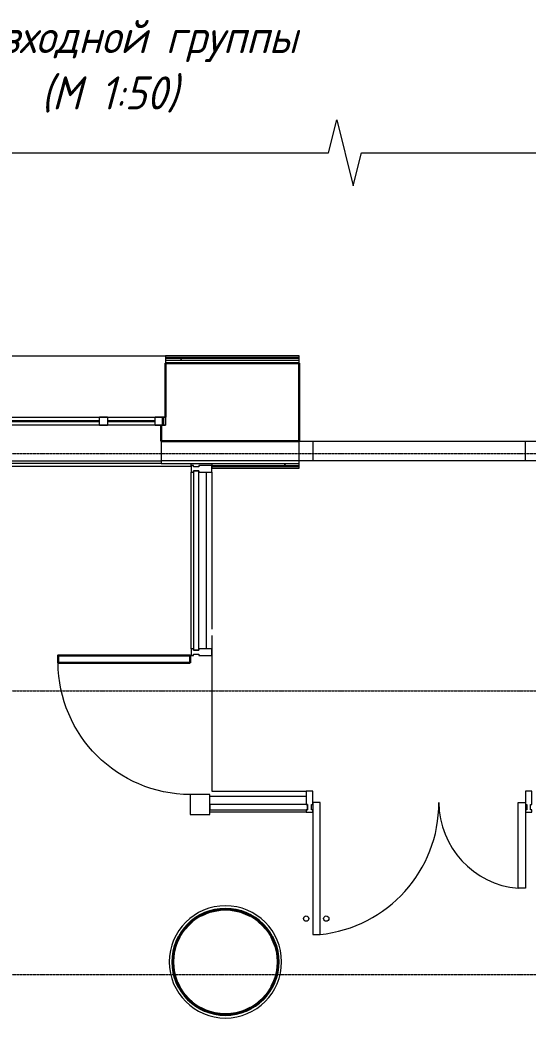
# Model space of a CAD drawing. Header units: millimetres. Extents: x 504091 to 2165846, y 135022 to 442887.
# Drawn here: x 1040533 to 1044380, y 255880 to 263445 of the extents above; entities that cross this region are included whole.
import ezdxf

# ---------------------------------------------------------------- set-up
doc = ezdxf.new("R2010")
doc.units = ezdxf.units.MM
doc.linetypes.add('ADSK_Линия сетки', pattern=[25, 20, -2.5, 0, -2.5])
doc.linetypes.add('осеваяX2', pattern=[4, 2.5, -0.5, 0.5, -0.5])
for name, color, linetype, lineweight in [('+АР_Вспомогательная', 7, 'Continuous', 9), ('_ Окна', 7, 'Continuous', 30), ('Аннотация', 7, 'Continuous', 9), ('Витраж', 7, 'Continuous', 9), ('Двери', 7, 'Continuous', 20), ('Колонны', 7, 'Continuous', 18), ('Окна', 7, 'Continuous', 18), ('Оси', 165, 'осеваяX2', 13), ('Панели витража', 7, 'Continuous', 9), ('Перекрытие', 7, 'Continuous', 18), ('Стены внутренние', 7, 'Continuous', 18), ('Стены наружные', 7, 'Continuous', 18), ('Стены несущие', 7, 'Continuous', 30), ('Стены отделка', 7, 'Continuous', 30), ('Стены штриховка', 7, 'Continuous', 18)]:
    doc.layers.add(name, color=color, linetype=linetype, lineweight=lineweight)
doc.layers.add('ВСПОМОГАТЕЛЬНЫЙ', color=52, linetype='Continuous', lineweight=5, plot=False)
doc.layers.add('Линии', color=7, linetype='Continuous', lineweight=9, true_color=0x00a600)
doc.styles.add('GOST 2.304_new', font='isocpeur.ttf', dxfattribs={"width": 0.9, "oblique": 15})
pattern_1 = [(0, (1020494.34, 258365.19), (406.4, 101.6), [33.528, -271.272, 33.528, -271.272, -1625.6]), (0, (1020494.34, 258365.19), (406.4, 101.6), [-609.6, 33.528, -576.072, 33.528, -271.272, -711.2]), (0, (1020494.34, 258365.19), (406.4, 101.6), [-1524, 33.528, -169.672, 33.528, -474.472]), (120, (1020646.74, 258415.99), (-291.18818, 301.15272), [33.528, -271.272, 33.528, -271.272, -1625.6]), (120, (1020646.74, 258415.99), (-291.18818, 301.15272), [-609.6, 33.528, -576.072, 33.528, -271.272, -711.2]), (120, (1020646.74, 258415.99), (-291.18818, 301.15272), [-1524, 33.528, -169.672, 33.528, -474.472]), (240, (1020697.54, 258619.19), (-115.21182, -402.75272), [33.528, -271.272, 33.528, -271.272, -1625.6]), (240, (1020697.54, 258619.19), (-115.21182, -402.75272), [-609.6, 33.528, -576.072, 33.528, -271.272, -711.2]), (240, (1020697.54, 258619.19), (-115.21182, -402.75272), [-1524, 33.528, -169.672, 33.528, -474.472])]

# ---------------------------------------------------------------- blocks, each defined once
blk = doc.blocks.new('Прямоугольный импост - Импост структурный с накладкой - 160мм-6453484-План 1-го этажа')
at = {"layer": 'Витраж', "lineweight": 18}
for p, q in [((0, 17), (-50, 17)), ((-50, 17), (-50, 0)), ((-50, 0), (-40, 0)), ((-40, 0), (-40, -40)), ((-10, -40), (-10, 0)), ((-10, 0), (0, 0)), ((0, 0), (0, 17)), ((-40, -40), (-50, -40)), ((-50, -40), (-50, -140)), ((0, -40), (-10, -40)), ((0, -140), (0, -40)), ((-50, -140), (0, -140))]:
    blk.add_line(p, q, dxfattribs=at)
blk = doc.blocks.new('Прямоугольный импост - Импост структурный с накладкой - 160мм-6453342-План 1-го этажа')
at = {"layer": 'Витраж', "lineweight": 18}
for p, q in [((-25, 0), (-25, 17)), ((-25, 17), (25, 17)), ((-15, 0), (-25, 0)), ((-15, -40), (-15, 0)), ((25, 0), (15, 0)), ((15, 0), (15, -40)), ((25, 17), (25, 0)), ((-25, -140), (-25, -40)), ((-25, -40), (-15, -40)), ((15, -40), (25, -40)), ((25, -40), (25, -140)), ((25, -140), (-25, -140))]:
    blk.add_line(p, q, dxfattribs=at)
blk = doc.blocks.new('Квадратный угловой импост - 150х150 мм-6453485-План 1-го этажа')
at = {"layer": 'Витраж', "lineweight": 18}
for p, q in [((-25, 25), (125, 25)), ((-25, -125), (-25, 25)), ((125, 25), (125, -125)), ((125, -125), (-25, -125))]:
    blk.add_line(p, q, dxfattribs=at)
blk = doc.blocks.new('окно трехпол с фрамугой - 1675-2150_h___нов_ ок16-2116637-План 1-го этажа')
at = {"layer": '_ Окна', "lineweight": 18}
for p, q in [((-857.5, 115), (-857.5, 175)), ((-857.5, 175), (-777.5, 175)), ((-777.5, 175), (-777.5, 115)), ((-417.5, 115), (-417.5, 175)), ((-417.5, 175), (-357.5, 175)), ((-357.5, 175), (-357.5, 115)), ((357.5, 115), (357.5, 175)), ((357.5, 175), (417.5, 175)), ((417.5, 175), (417.5, 115)), ((777.5, 175), (777.5, 115)), ((857.5, 175), (777.5, 175)), ((857.5, 115), (857.5, 175)), ((-777.5, 115), (-857.5, 115)), ((-357.5, 115), (-417.5, 115)), ((417.5, 115), (357.5, 115)), ((777.5, 115), (857.5, 115))]:
    blk.add_line(p, q, dxfattribs=at)
at = {"layer": '_ Окна'}
for p, q in [((-837.5, 115), (-837.5, 175)), ((837.5, 115), (837.5, 175)), ((-777.5, 145), (-417.5, 145)), ((-357.5, 145), (357.5, 145)), ((417.5, 145), (777.5, 145))]:
    blk.add_line(p, q, dxfattribs=at)
at = {"layer": 'Окна'}
for p, q in [((-857.5, 175), (-857.5, 115)), ((-777.5, 175), (-857.5, 175)), ((-777.5, 175), (-417.5, 175)), ((-357.5, 175), (-417.5, 175)), ((-357.5, 175), (357.5, 175)), ((417.5, 175), (357.5, 175)), ((417.5, 175), (777.5, 175)), ((857.5, 175), (777.5, 175)), ((857.5, 115), (857.5, 175)), ((-857.5, 115), (-777.5, 115)), ((-417.5, 115), (-777.5, 115)), ((-417.5, 115), (-357.5, 115)), ((357.5, 115), (-357.5, 115)), ((357.5, 115), (417.5, 115)), ((777.5, 115), (417.5, 115)), ((777.5, 115), (857.5, 115))]:
    blk.add_line(p, q, dxfattribs=at)
blk = doc.blocks.new('AC_ДверьВитражная_Однопольная_Алюминиевая - Остекленная Левая-6453477-План 1-го этажа')
at = {"layer": 'Двери', "lineweight": 30}
blk.add_line((395.3, -0.4), (395.3, -1000.4), dxfattribs=at)
blk.add_lwpolyline([(395.3, -1000.4), (450.3, -1000.4), (450.3, -0.4), (395.3, -0.4)], dxfattribs=at)
at = {"layer": 'Двери'}
blk.add_arc((402.5, 6.8), 1007.2, 180.40963, 269.59037, dxfattribs=at)
blk = doc.blocks.new('витражная дверь 1500')
at = {"layer": 'Двери'}
for points in [[(-110, -1000), (-55, -1000), (-55, 0), (-110, 0), (-110, -1000)], [(1500, -650), (1445, -650), (1445, 0), (1500, 0), (1500, -650)]]:
    blk.add_lwpolyline(points, dxfattribs=at)
for centre, radius, start, end in [((-156.3, -3.8), 1001.3, 275.80547, 0.22011), ((1501.3, 3.9), 656.3, 180.3406, 265.07818)]:
    blk.add_arc(centre, radius, start, end, dxfattribs=at)
at = {"layer": 'Линии', "color": 7, "lineweight": 18}
for centre in [(-160, -880), (-7.5, -880)]:
    blk.add_circle(centre, 20, dxfattribs=at)

msp = doc.modelspace()

# ---------------------------------------------------------------- hatches: boundary and pattern name
at = {"layer": 'Колонны', "true_color": 0xfbfbf4}
msp.add_hatch(color=7, dxfattribs=at).paths.add_polyline_path([(1042088.4998, 255899.9849), (1042160.7694, 255906.6424), (1042227.1905, 255924.4398), (1042291.252, 255954.3122), (1042349.153, 255994.8549), (1042402.1306, 256049.1154), (1042441.2291, 256106.0659), (1042470.1594, 256169.0757), (1042487.9448, 256236.2303), (1042492.8492, 256305.4894), (1042487.3468, 256305.4894), (1042481.2874, 256236.2303), (1042463.2934, 256169.0757), (1042433.9114, 256106.0659), (1042394.0343, 256049.1154), (1042344.8737, 255999.9548), (1042287.9233, 255960.0777), (1042224.9135, 255930.6958), (1042157.7588, 255912.7017), (1042088.4998, 255906.6424), (1042018.0847, 255913.0115), (1041949.8091, 255931.7575), (1041889.0763, 255960.0777), (1041832.1259, 255999.9548), (1041782.9652, 256049.1154), (1041743.0881, 256106.0659), (1041713.7062, 256169.0757), (1041695.7121, 256236.2303), (1041688.6769, 256305.4894), (1041682.9953, 256305.4894), (1041690.5933, 256229.7096), (1041707.4502, 256166.7987), (1041737.3226, 256102.7371), (1041778.5624, 256044.1391), (1041832.1259, 255991.8585), (1041889.0763, 255952.76), (1041952.0861, 255923.8297), (1042021.7043, 255905.8288), (1042080.1236, 255900.7177)])
at = {"layer": 'Стены внутренние', "lineweight": 9}
h = msp.add_hatch(dxfattribs=at)
h.set_pattern_fill('FP_12', color=256, style=0, pattern_type=2)
h.set_pattern_definition(pattern_1)
h.paths.add_polyline_path([(1041636.2156, 260863.4259), (1042719.7681, 260863.4259), (1042719.7681, 260878.4259), (1041635.7688, 260878.4259), (1041635.7688, 260863.4259)])
h = msp.add_hatch(dxfattribs=at)
h.set_pattern_fill('FP_12', color=256, style=0, pattern_type=2)
h.set_pattern_definition(pattern_1)
h.paths.add_polyline_path([(1048106.1106, 260068.4259), (1048106.1106, 260083.4259), (1047392.405, 260083.4259), (1047392.405, 260068.4259), (1047580.998, 260068.4259)])
h.paths.add_polyline_path([(1042647.2681, 260068.4259), (1042647.2681, 260083.4259), (1041986.1106, 260083.4259), (1041986.1106, 260068.4259), (1042257.9248, 260068.4259)])
h.paths.add_polyline_path([(1045424.6827, 260068.4259), (1045577.405, 260068.4259), (1045577.405, 260083.4259), (1044462.2681, 260083.4259), (1044462.2681, 260068.4259)])

# ---------------------------------------------------------------- linework, layer by layer
at = {"layer": '+АР_Вспомогательная', "color": 7, "linetype": 'Continuous', "ltscale": 50}
msp.add_lwpolyline([(1028572.4136, 262437.2211), (1042868.5861, 262437.2211), (1042931.0861, 262687.2211), (1043056.0861, 262187.2211), (1043118.5861, 262437.2211), (1052071.3526, 262437.2211)], dxfattribs=at)
at = {"layer": 'Витраж'}
for p, q in [((1041829.1106, 258678.4259), (1041829.1106, 260018.5519)), ((1041946.1106, 258678.4259), (1041946.1106, 260018.5519)), ((1042699.7681, 257558.4259), (1041971.1106, 257558.4259)), ((1042699.7681, 257441.4259), (1041971.1106, 257441.4259))]:
    msp.add_line(p, q, dxfattribs=at)
at = {"layer": 'Колонны', "lineweight": 40}
for start, end in [(0, 180), (180, 0)]:
    msp.add_arc((1042088.4998, 256305.4894), 398.847, start, end, dxfattribs=at)
at = {"layer": 'Оси', "linetype": 'ADSK_Линия сетки'}
for p, q in [((1027931.2978, 260160.1943), (1052071.3526, 260160.1943)), ((1027931.2978, 258360.1943), (1052817.489, 258360.1943)), ((1027931.2978, 256210.1943), (1052817.489, 256210.1943))]:
    msp.add_line(p, q, dxfattribs=at)
at = {"layer": 'Панели витража', "lineweight": 18}
msp.add_line((1041971.1106, 257498.4259), (1041971.1106, 257458.4259), dxfattribs=at)
msp.add_lwpolyline([(1041846.1106, 258668.4259), (1041886.1106, 258668.4259), (1041886.1106, 260028.5519), (1041846.1106, 260028.5519)], close=True, dxfattribs=at)
msp.add_lwpolyline([(1041971.1106, 257458.4259), (1042709.7681, 257458.4259), (1042709.7681, 257498.4259), (1041971.1106, 257498.4259)], dxfattribs=at)
at = {"layer": 'Перекрытие'}
for p, q in [((1042749.7681, 260253.4259), (1044359.7681, 260253.4259)), ((1044359.7681, 260103.3193), (1042749.7681, 260103.3193)), ((1041986.1106, 260018.5519), (1041986.1106, 258828.4259)), ((1041986.1106, 258778.4259), (1041986.1106, 257598.4259)), ((1041986.1106, 257598.4259), (1042699.7681, 257598.4259))]:
    msp.add_line(p, q, dxfattribs=at)
for points in [[(1042647.2681, 260253.4259), (1042749.7681, 260253.4259), (1042749.7681, 260103.3193), (1042647.2681, 260103.4259)], [(1044359.7681, 260253.4259), (1044462.2681, 260253.4259), (1044462.2681, 260103.3193), (1044359.7681, 260103.4259)]]:
    msp.add_lwpolyline(points, close=True, dxfattribs=at)
at = {"layer": 'Стены внутренние'}
msp.add_line((1039940.7688, 260898.4259), (1041635.7688, 260898.4259), dxfattribs=at)
at = {"layer": 'Стены наружные'}
for p, q in [((1039960.7688, 260103.4259), (1041600.7688, 260103.4259)), ((1041600.7688, 260083.4259), (1039960.7688, 260083.4259))]:
    msp.add_line(p, q, dxfattribs=at)
msp.add_lwpolyline([(1039914.3433, 260063.4259), (1041829.1106, 260063.4259), (1041829.1106, 260083.4259)], dxfattribs=at)
for radius, start, end in [(425.5044, 0, 180), (405.5044, 0, 180), (425.5044, 180, 0), (405.5044, 180, 0)]:
    msp.add_arc((1042088.4998, 256305.4894), radius, start, end, dxfattribs=at)
at = {"layer": 'Стены несущие'}
for p, q in [((1041635.7688, 260843.4259), (1041635.7688, 260433.4259)), ((1042647.2681, 260843.4259), (1041635.7688, 260843.4259)), ((1042647.2681, 260253.4259), (1042647.2681, 260843.4259)), ((1041600.7688, 260373.4259), (1041600.7688, 260253.4259)), ((1041600.7688, 260253.4259), (1042647.2681, 260253.4259))]:
    msp.add_line(p, q, dxfattribs=at)
at = {"layer": 'Стены отделка', "lineweight": 9}
for p, q in [((1041635.7688, 260898.4259), (1041635.7688, 260843.4259)), ((1042647.2681, 260898.4259), (1041635.7688, 260898.4259)), ((1042647.2681, 260843.4259), (1042647.2681, 260898.4259)), ((1041600.7688, 260253.4259), (1041600.7688, 260083.4259)), ((1042647.2681, 260048.4259), (1042647.2681, 260253.4259)), ((1042647.2681, 260103.4259), (1041600.7688, 260103.4259)), ((1041600.7688, 260083.4259), (1041835.3433, 260083.4259)), ((1041986.1106, 260083.4259), (1041986.1106, 260048.4259)), ((1041986.1106, 260048.4259), (1042647.2681, 260048.4259))]:
    msp.add_line(p, q, dxfattribs=at)
at = {"layer": 'Стены штриховка'}
for p, q in [((1042647.2681, 260887.4259), (1041635.7688, 260887.4259)), ((1042647.2681, 260878.4259), (1041635.7688, 260878.4259)), ((1042647.2681, 260863.4259), (1041635.7688, 260863.4259)), ((1041835.3433, 260083.4259), (1042647.2681, 260083.4259)), ((1041986.1106, 260068.4259), (1042647.2681, 260068.4259)), ((1041986.1106, 260059.4259), (1042647.2681, 260059.4259))]:
    msp.add_line(p, q, dxfattribs=at)

# ---------------------------------------------------------------- block references
at = {"layer": 'Витраж', "rotation": 89.99999999999987}
msp.add_blockref('Прямоугольный импост - Импост структурный с накладкой - 160мм-6453484-План 1-го этажа', (1041846.1106, 260068.5519), dxfattribs=at)
at = {"layer": 'Витраж', "extrusion": (0, 0, -1)}
for name, p, rotation in [('Прямоугольный импост - Импост структурный с накладкой - 160мм-6453342-План 1-го этажа', (-1041846.1106, 258653.4259), 270.0000000000001), ('Прямоугольный импост - Импост структурный с накладкой - 160мм-6453342-План 1-го этажа', (-1042724.7681, 257458.4259), 180), ('Прямоугольный импост - Импост структурный с накладкой - 160мм-6453342-План 1-го этажа', (-1044384.7681, 257458.4259), 180), ('Квадратный угловой импост - 150х150 мм-6453485-План 1-го этажа', (-1041846.1106, 257548.4259), 270.0000000000001)]:
    msp.add_blockref(name, p, dxfattribs=dict(at, rotation=rotation))
at = {"layer": 'ВСПОМОГАТЕЛЬНЫЙ', "color": 1}
msp.add_blockref('витражная дверь 1500', (1042859.7681, 257513.4259), dxfattribs=at)
at = {"layer": 'Двери', "color": 8, "true_color": 0x7f7f7f, "xscale": -1, "rotation": 270.0000000000001}
msp.add_blockref('AC_ДверьВитражная_Однопольная_Алюминиевая - Остекленная Левая-6453477-План 1-го этажа', (1041821.4894, 258178.1363), dxfattribs=at)
at = {"layer": 'Окна', "rotation": 180}
msp.add_blockref('окно трехпол с фрамугой - 1675-2150_h___нов_ ок16-2116637-План 1-го этажа', (1040778.2688, 260548.4259), dxfattribs=at)

# ---------------------------------------------------------------- texts
at = {"layer": 'Аннотация', "lineweight": 9, "insert": (1034963.9241, 263443.3596), "char_height": 250, "attachment_point": 1, "line_spacing_factor": 1.022766, "style": 'GOST 2.304_new'}
msp.add_mtext_dynamic_manual_height_columns('\\pi1521.35216;Схема пандуса и ступеней входной группы \\P\\pi1659.50371;в осях 5-7/А*-Б. Опалубка  (М 1:50)', width=9067.846618, gutter_width=2500, heights=[1983.7092], dxfattribs=at)

doc.saveas('drawing.dxf')
